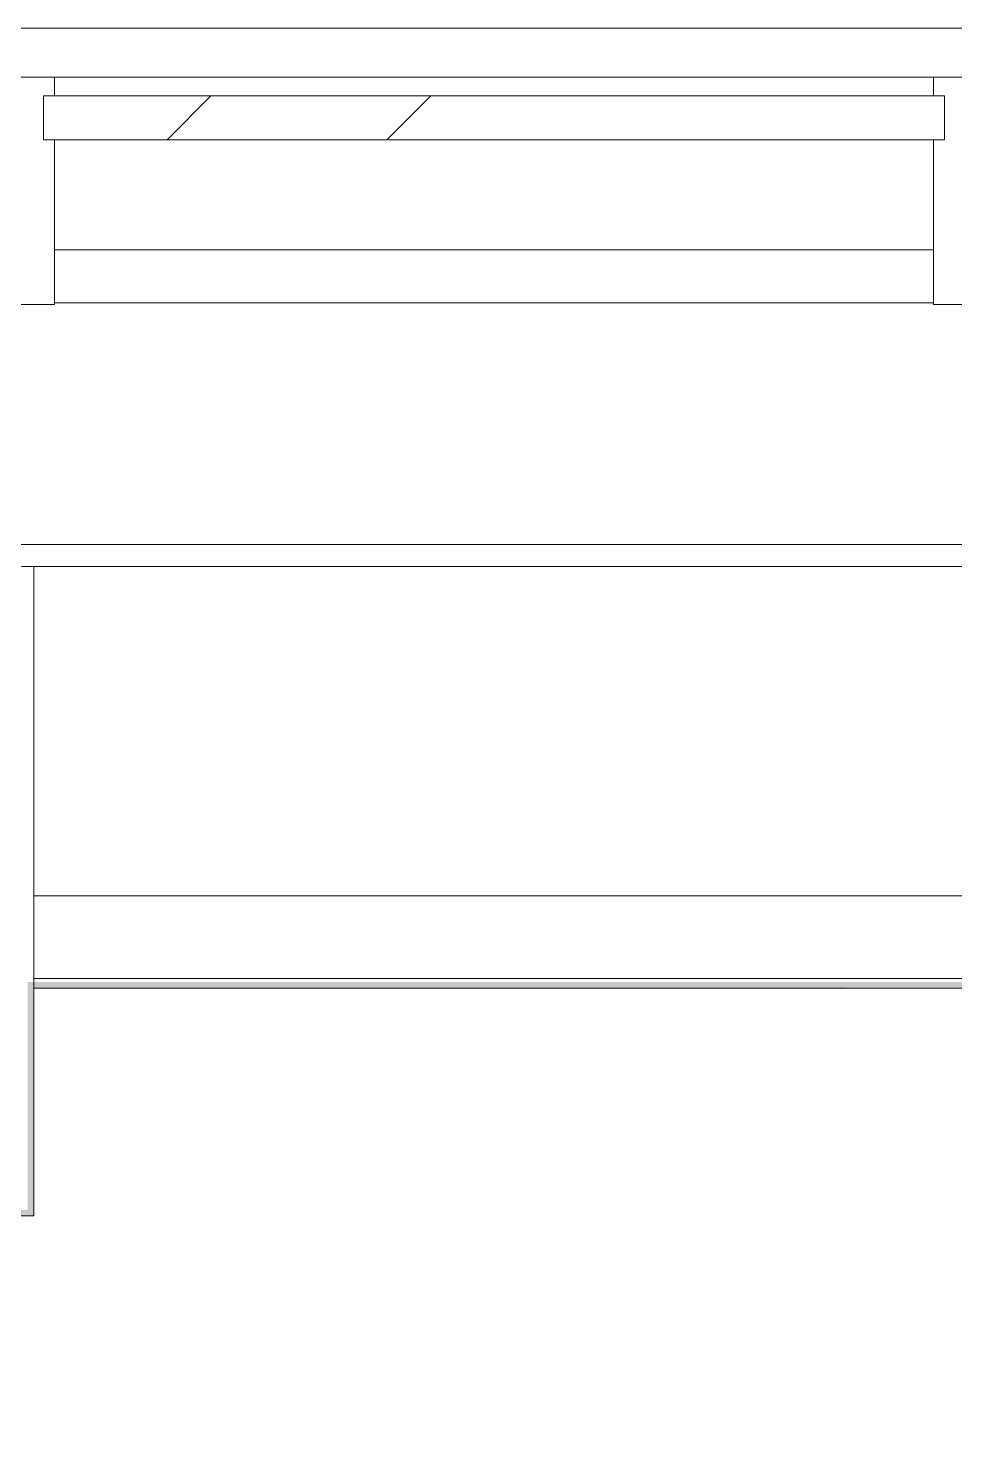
# Model space of a CAD drawing. Header units: millimetres. Extents: x -213547 to 415037, y -3642 to 106956.
# Drawn here: x 18801 to 19644, y 105256 to 106536 of the extents above; entities that cross this region are included whole.
import ezdxf

# ---------------------------------------------------------------- set-up
doc = ezdxf.new("R2010")
doc.units = ezdxf.units.MM
doc.layers.add('A-AREA-PATT-1', color=7, linetype='Continuous', lineweight=5, true_color=0xa5bae0, transparency=1)
for name, color, linetype, lineweight in [('A-GLAZ-CURT', 7, 'Continuous', 9), ('A-GLAZ-CURT-1', 7, 'Continuous', 5), ('A-GLAZ-CURT-2', 7, 'Continuous', 20), ('A-GLAZ-CWMG', 7, 'Continuous', 9), ('A-GLAZ-CWMG-1', 7, 'Continuous', 20), ('A-WALL', 7, 'Continuous', 5), ('I-WALL', 7, 'Continuous', 5)]:
    doc.layers.add(name, color=color, linetype=linetype, lineweight=lineweight)
doc.layers.add('A-WALL-FNSH-1', color=9, linetype='Continuous', lineweight=5, true_color=0x808080)

# ---------------------------------------------------------------- blocks, each defined once
blk = doc.blocks.new('Системная панель - Стекло - 40мм-V27-Объем проектирования 1 этажа')
at = {"layer": 'A-GLAZ-CURT-1'}
h = blk.add_hatch(dxfattribs=at)
h.set_pattern_fill('FP_52', color=256, style=0, pattern_type=2)
h.set_pattern_definition([(45, (-19360.26, -27088.3), (-565.685, 565.685), [400, -1200]), (45, (-19760.26, -27288.3), (-565.685, 565.685), [1200, -400]), (45, (-18960.26, -27488.3), (-565.685, 565.685), [400, -1200])])
h.paths.add_polyline_path([(116, -40), (410, -38.3), (410, 0), (-410, 0), (-410, -40), (-15.4, -40)])
at = {"layer": 'A-GLAZ-CURT-2'}
for p, q in [((410, 0), (-410, 0)), ((-410, 0), (-410, -40)), ((410, -40), (410, 0)), ((-410, -40), (410, -40))]:
    blk.add_line(p, q, dxfattribs=at)
blk = doc.blocks.new('Прямоугольный импост - Импост структурный с накладкой - 160мм Темный-33186088-Объем проектирования 1 этажа')
at = {"layer": 'A-GLAZ-CWMG'}
for p, q in [((17760.3, 27307), (16960.3, 27307)), ((17760.3, 27150), (16960.3, 27150))]:
    blk.add_line(p, q, dxfattribs=at)
blk = doc.blocks.new('Прямоугольный импост - Импост структурный с накладкой - 190мм-V28-Объем проектирования 1 этажа')
at = {"layer": 'A-GLAZ-CWMG-1'}
for p, q in [((-50, 40), (-50, 190)), ((-50, 190), (0, 190)), ((0, 190), (0, 40)), ((-40, 40), (-50, 40)), ((-40, 0), (-40, 40)), ((-10, 40), (-10, 0)), ((0, 40), (-10, 40)), ((-50, -17), (-50, 0)), ((-50, 0), (-40, 0)), ((-10, 0), (0, 0)), ((0, 0), (0, -17)), ((0, -17), (-50, -17))]:
    blk.add_line(p, q, dxfattribs=at)
blk = doc.blocks.new('Прямоугольный импост - Импост структурный с накладкой - 190мм-V63-Объем проектирования 1 этажа')
at = {"layer": 'A-GLAZ-CWMG-1'}
for p, q in [((0, 190), (-50, 190)), ((-50, 190), (-50, 40)), ((0, 40), (0, 188.3)), ((-50, 40), (-40, 40)), ((-40, 40), (-40, 0)), ((-10, 0), (-10, 40)), ((-10, 40), (0, 40)), ((-40, 0), (-50, 0)), ((-50, 0), (-50, -17)), ((0, 0), (-10, 0)), ((0, -17), (0, 0)), ((-50, -17), (0, -17))]:
    blk.add_line(p, q, dxfattribs=at)
blk = doc.blocks.new('Зашивка приборов отопления13 - Зашивка приборов отопления-33279120-Объем проектирования 1 этажа')
at = {"layer": 'A-WALL'}
for p, q in [((19610.3, 26880), (18710.3, 26880)), ((20135.9, 26560), (20135.9, 26849)), ((20136.3, 26849), (20136.3, 26560)), ((18741.3, 26560), (20135.9, 26560)), ((20210, 26560), (20135.9, 26560)), ((18741.3, 26485), (19610.3, 26485))]:
    blk.add_line(p, q, dxfattribs=at)
blk = doc.blocks.new('1floor')
at = {"layer": 'A-AREA-PATT-1'}
h = blk.add_hatch(color=256, dxfattribs=at)
h.paths.add_polyline_path([(21884.5, 15200), (21884.5, 15355.5), (25013.8, 15355.5), (25013.8, 19200), (23690, 19200), (23690, 15361), (21879, 15361), (21879, 15200), (21883.4, 15200)])
h.paths.add_polyline_path([(15080, 15225.5), (15080, 15231), (13710, 15231), (13710, 15225.5), (14385, 15225.5)])
h.paths.add_polyline_path([(18704.5, 15225.5), (20230.5, 15225.5), (20229.8, 15231), (16180, 15231), (16181.7, 15225.5), (18244.8, 15225.5)])
h.paths.add_polyline_path([(25810.4, 15355.5), (26390, 15355.5), (26390, 17829.5), (25790, 17829.1), (25790, 15355.5)])
h.paths.add_polyline_path([(28550, 15355.5), (28550, 26345.5), (28540, 26345.5), (28540, 15355.5)])
h.paths.add_polyline_path([(14381.7, 17181.6), (15081.8, 18393.9), (15017.8, 18430.9), (15081.8, 18467.9), (14381.7, 19680.3), (14316.7, 19642.7), (15016.2, 18430.4), (14316.7, 17219.1), (14335.5, 17208.2)])
h.paths.add_polyline_path([(13710, 17821), (14334.5, 17822.3), (14335.5, 17825.5), (14341, 17826.5), (14341, 18474.5), (14335.5, 18474.5), (14333.5, 17826.5), (13710, 17825.4)])
h.paths.add_polyline_path([(25790, 18470.5), (26390, 18470.5), (26390, 19200), (25790, 19200), (25790, 18577.1)])
h.paths.add_polyline_path([(13710, 18484.5), (14329, 18484.5), (14329, 18490), (13710, 18490)])
h.paths.add_polyline_path([(15016.9, 23429.1), (15081.8, 23466.6), (14392.9, 24659.5), (14348, 24659.5), (14316.7, 24641.4), (14780.5, 23838.4)])
h.paths.add_polyline_path([(14381.7, 19680.9), (15081.8, 20893.3), (15017.8, 20930.3), (15081.8, 20967.3), (14381.9, 22179.6), (15081.8, 23391.6), (15016.9, 23429.1), (14325.5, 22232), (13710, 22231.8), (13710, 22226.5), (14335.5, 22225.1), (14335.1, 21574.5), (13710, 21574.5), (13710, 21569), (14341, 21569), (14341, 22100), (15016.2, 20929.7), (14316.7, 19718.4), (14335.5, 19707.6)])
h.paths.add_polyline_path([(25810, 20500), (26410, 20500), (26410, 21979.5), (25810, 21979.5), (25810, 21192.4)])
h.paths.add_polyline_path([(24571.8, 20500), (25033.8, 20500), (25033.8, 26345.5), (21884.5, 26345.5), (21884.5, 26849), (21879, 26849), (21879, 26340), (23710, 26340), (23710, 20500), (24434, 20500)])
h.paths.add_polyline_path([(14341, 22156.1), (14341, 22202.7), (14381.3, 22179.4)])
h.paths.add_polyline_path([(26022, 22620.5), (26410, 22620.5), (26410, 26345.5), (25810, 26345.5), (25810, 22620.5)])
h.paths.add_polyline_path([(18710.3, 26269), (18741.3, 26269), (18741.3, 26476.2), (20221, 26477.2), (20221, 26854.5), (20215.5, 26854.5), (20215.5, 26481.7), (18735.8, 26481.7), (18735.8, 26274.5), (18084.8, 26274.5), (18083.2, 26479.5), (14781, 26479.5), (14781, 26474), (18079.3, 26474), (18080.1, 26269), (18699.2, 26269)])
at = {"layer": 'A-WALL'}
for p, q in [((18710.3, 27350), (19610.3, 27350)), ((19560.4, 27100), (18759.8, 27100))]:
    blk.add_line(p, q, dxfattribs=at)
at = {"layer": 'A-WALL-FNSH-1'}
for p, q in [((18741.3, 26860), (18730.3, 26860)), ((18741.3, 26269), (18741.3, 26860)), ((18079.3, 26269), (18741.3, 26269))]:
    blk.add_line(p, q, dxfattribs=at)
at = {"layer": 'I-WALL'}
for p, q in [((18759.8, 27100), (19560.4, 27100)), ((19610.3, 26880), (18710.3, 26880)), ((19610.3, 26860), (18741.3, 26860)), ((20221, 26476.2), (18741.3, 26476.2))]:
    blk.add_line(p, q, dxfattribs=at)
at = {"layer": 'A-GLAZ-CURT'}
blk.add_blockref('Системная панель - Стекло - 40мм-V27-Объем проектирования 1 этажа', (19160.3, 27288.3), dxfattribs=at)
at = {"layer": 'A-GLAZ-CWMG', "rotation": 180}
blk.add_blockref('Прямоугольный импост - Импост структурный с накладкой - 190мм-V63-Объем проектирования 1 этажа', (18710.3, 27288.3), dxfattribs=at)
at = {"layer": 'A-GLAZ-CWMG'}
blk.add_blockref('Прямоугольный импост - Импост структурный с накладкой - 160мм Темный-33186088-Объем проектирования 1 этажа', (1800, -1.7), dxfattribs=at)
at = {"layer": 'A-GLAZ-CWMG', "extrusion": (0, 0, -1), "rotation": 180}
blk.add_blockref('Прямоугольный импост - Импост структурный с накладкой - 190мм-V28-Объем проектирования 1 этажа', (-19610.3, 27288.3), dxfattribs=at)
at = {"layer": 'A-WALL'}
blk.add_blockref('Зашивка приборов отопления13 - Зашивка приборов отопления-33279120-Объем проектирования 1 этажа', (0, 0), dxfattribs=at)

msp = doc.modelspace()

# ---------------------------------------------------------------- block references
msp.add_blockref('1floor', (64.7, 79186.1))

doc.saveas('drawing.dxf')
